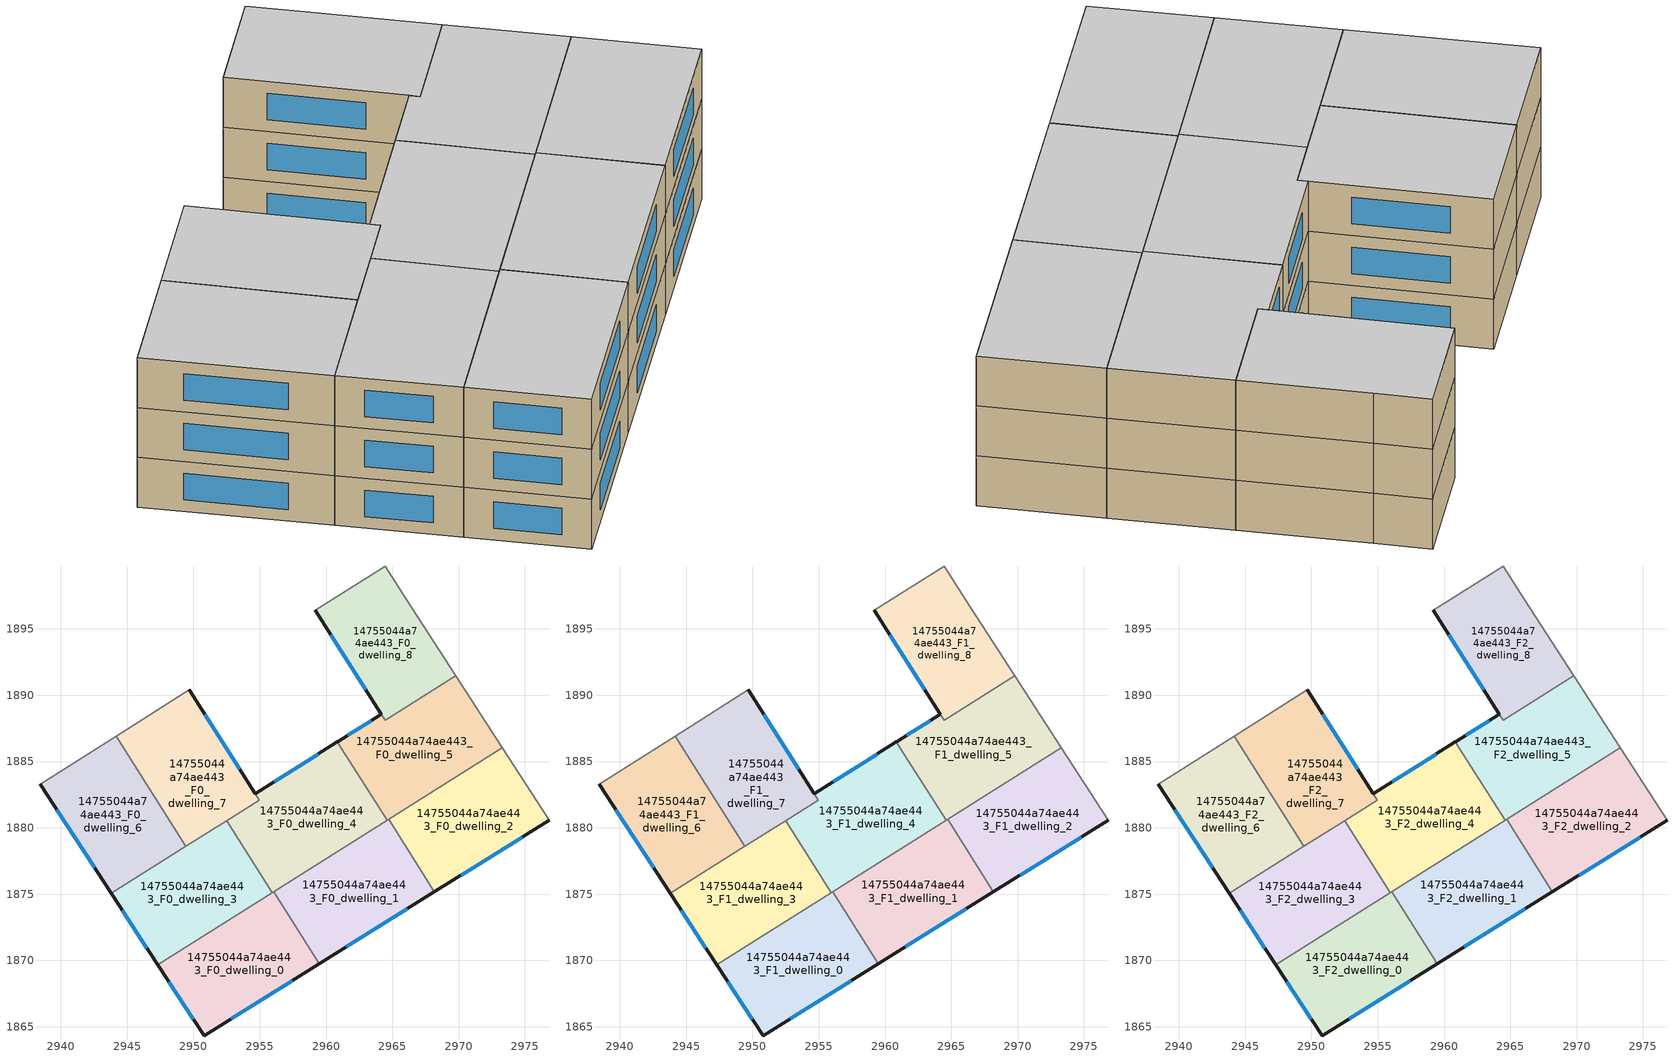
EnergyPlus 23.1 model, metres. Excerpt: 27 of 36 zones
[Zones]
14755044a74ae443_F0_dwelling_0
 floor ground (EU_floor_Construction): 2956.06,1875.18 2959.5,1869.74 2950.81,1864.31 2947.32,1869.66 z0
 wall outside (EU_wall_Construction): 2947.32,1869.66 2950.81,1864.31 2959.5,1869.74 z0:3
 wall to 14755044a74ae443_F0_dwelling_1 (EU_wall_Construction): 2959.5,1869.74 2956.06,1875.18 z0:3
 wall to 14755044a74ae443_F0_dwelling_3 (EU_wall_Construction): 2955.94,1875.1 2947.32,1869.66 z0:3
 wall to 14755044a74ae443_F0_dwelling_4 (EU_wall_Construction): 2956.06,1875.18 2955.94,1875.1 z0:3
 window (EU_Window_Construction): 2952.85,1865.58 2957.46,1868.47 / 2948.14,1868.4 2949.99,1865.56 z0.7:2.3
14755044a74ae443_F0_dwelling_1
 floor ground (EU_floor_Construction): 2964.72,1880.64 2968.17,1875.17 2959.5,1869.74 2956.06,1875.18 z0
 wall outside (EU_wall_Construction): 2959.5,1869.74 2968.17,1875.17 z0:3
 wall to 14755044a74ae443_F0_dwelling_2 (EU_wall_Construction): 2968.17,1875.17 2964.72,1880.64 z0:3
 wall to 14755044a74ae443_F0_dwelling_4 (EU_wall_Construction): 2964.6,1880.57 2956.06,1875.18 z0:3
 wall to 14755044a74ae443_F0_dwelling_5 (EU_wall_Construction): 2964.72,1880.64 2964.6,1880.57 z0:3
 window (EU_Window_Construction): 2961.53,1871.02 2966.13,1873.9 z0.7:2.3
14755044a74ae443_F0_dwelling_2
 floor ground (EU_floor_Construction): 2973.28,1886.05 2976.82,1880.58 2968.17,1875.17 2964.72,1880.64 z0
 wall outside (EU_wall_Construction): 2968.17,1875.17 2976.82,1880.58 z0:3
 wall adiabatic (EU_wall_Construction): 2976.82,1880.58 2973.28,1886.05 z0:3
 wall to 14755044a74ae443_F0_dwelling_5 (EU_wall_Construction): 2973.28,1886.05 2964.72,1880.64 z0:3
 window (EU_Window_Construction): 2970.2,1876.44 2974.78,1879.31 z0.7:2.3
14755044a74ae443_F0_dwelling_3
 floor ground (EU_floor_Construction): 2952.5,1880.55 2955.94,1875.1 2947.32,1869.66 2943.8,1875.06 z0
 wall outside (EU_wall_Construction): 2943.8,1875.06 2947.32,1869.66 z0:3
 wall to 14755044a74ae443_F0_dwelling_4 (EU_wall_Construction): 2955.94,1875.1 2952.5,1880.55 z0:3
 wall to 14755044a74ae443_F0_dwelling_6 (EU_wall_Construction): 2949.41,1878.6 2943.8,1875.06 z0:3
 wall to 14755044a74ae443_F0_dwelling_7 (EU_wall_Construction): 2952.5,1880.55 2949.41,1878.6 z0:3
 window (EU_Window_Construction): 2944.62,1873.79 2946.49,1870.93 z0.7:2.3
14755044a74ae443_F0_dwelling_4
 floor ground (EU_floor_Construction): 2961.16,1886.01 2964.6,1880.57 2955.94,1875.1 2952.5,1880.55 2954.94,1882.1 2954.65,1882.56 2960.86,1886.48 z0
 wall outside (EU_wall_Construction): 2960.86,1886.48 2954.65,1882.56 z0:3
 wall to 14755044a74ae443_F0_dwelling_7 (EU_wall_Construction): 2954.65,1882.56 2954.94,1882.1 2952.5,1880.55 z0:3
 wall to 14755044a74ae443_F0_dwelling_5 (EU_wall_Construction): 2964.6,1880.57 2961.16,1886.01 2960.86,1886.48 z0:3
 window (EU_Window_Construction): 2959.4,1885.56 2956.11,1883.48 z0.7:2.3
14755044a74ae443_F0_dwelling_5
 floor ground (EU_floor_Construction): 2969.79,1891.47 2973.28,1886.05 2964.6,1880.57 2960.86,1886.49 2964.17,1888.58 2964.47,1888.11 z0
 wall outside (EU_wall_Construction): 2964.17,1888.58 2960.86,1886.49 z0:3
 wall to 14755044a74ae443_F0_dwelling_8 (EU_wall_Construction): 2969.79,1891.47 2964.47,1888.11 2964.17,1888.58 z0:3
 wall adiabatic (EU_wall_Construction): 2973.28,1886.05 2969.79,1891.47 z0:3
 window (EU_Window_Construction): 2963.4,1888.08 2961.64,1886.98 z0.7:2.3
14755044a74ae443_F0_dwelling_6
 floor ground (EU_floor_Construction): 2944.16,1886.92 2949.41,1878.6 2943.8,1875.06 2938.42,1883.3 z0
 wall outside (EU_wall_Construction): 2938.42,1883.3 2943.8,1875.06 z0:3
 wall to 14755044a74ae443_F0_dwelling_7 (EU_wall_Construction): 2949.41,1878.6 2944.16,1886.92 z0:3
 wall adiabatic (EU_wall_Construction): 2944.16,1886.92 2938.42,1883.3 z0:3
 window (EU_Window_Construction): 2939.69,1881.37 2942.54,1877 z0.7:2.3
14755044a74ae443_F0_dwelling_7
 floor ground (EU_floor_Construction): 2949.67,1890.4 2954.94,1882.1 2949.41,1878.6 2944.16,1886.92 z0
 wall outside (EU_wall_Construction): 2954.65,1882.56 2949.67,1890.4 z0:3
 wall adiabatic (EU_wall_Construction): 2949.67,1890.4 2944.16,1886.92 z0:3
 window (EU_Window_Construction): 2953.48,1884.4 2950.84,1888.56 z0.7:2.3
14755044a74ae443_F0_dwelling_8
 floor ground (EU_floor_Construction): 2966.07,1897.25 2969.79,1891.47 2964.47,1888.11 2959.2,1896.42 2964.46,1899.74 z0
 wall outside (EU_wall_Construction): 2959.2,1896.42 2964.17,1888.57 z0:3
 wall adiabatic (EU_wall_Construction): 2969.79,1891.47 2966.07,1897.25 2964.46,1899.74 2959.2,1896.42 z0:3
 window (EU_Window_Construction): 2960.36,1894.57 2963,1890.42 z0.7:2.3
14755044a74ae443_F1_dwelling_0
 floor to 14755044a74ae443_F0_dwelling_0 (EU_floor_Construction): 2956.06,1875.18 2959.5,1869.74 2950.81,1864.31 2947.32,1869.66 z3
 wall outside (EU_wall_Construction): 2947.32,1869.66 2950.81,1864.31 2959.5,1869.74 z3:6
 wall to 14755044a74ae443_F1_dwelling_1 (EU_wall_Construction): 2959.5,1869.74 2956.06,1875.18 z3:6
 wall to 14755044a74ae443_F1_dwelling_3 (EU_wall_Construction): 2955.94,1875.1 2947.32,1869.66 z3:6
 wall to 14755044a74ae443_F1_dwelling_4 (EU_wall_Construction): 2956.06,1875.18 2955.94,1875.1 z3:6
 window (EU_Window_Construction): 2952.85,1865.58 2957.46,1868.47 / 2948.14,1868.4 2949.99,1865.56 z3.7:5.3
14755044a74ae443_F1_dwelling_1
 floor to 14755044a74ae443_F0_dwelling_1 (EU_floor_Construction): 2964.72,1880.64 2968.17,1875.17 2959.5,1869.74 2956.06,1875.18 z3
 wall outside (EU_wall_Construction): 2959.5,1869.74 2968.17,1875.17 z3:6
 wall to 14755044a74ae443_F1_dwelling_2 (EU_wall_Construction): 2968.17,1875.17 2964.72,1880.64 z3:6
 wall to 14755044a74ae443_F1_dwelling_4 (EU_wall_Construction): 2964.6,1880.57 2956.06,1875.18 z3:6
 wall to 14755044a74ae443_F1_dwelling_5 (EU_wall_Construction): 2964.72,1880.64 2964.6,1880.57 z3:6
 window (EU_Window_Construction): 2961.53,1871.02 2966.13,1873.9 z3.7:5.3
14755044a74ae443_F1_dwelling_2
 floor to 14755044a74ae443_F0_dwelling_2 (EU_floor_Construction): 2973.28,1886.05 2976.82,1880.58 2968.17,1875.17 2964.72,1880.64 z3
 wall outside (EU_wall_Construction): 2968.17,1875.17 2976.82,1880.58 z3:6
 wall adiabatic (EU_wall_Construction): 2976.82,1880.58 2973.28,1886.05 z3:6
 wall to 14755044a74ae443_F1_dwelling_5 (EU_wall_Construction): 2973.28,1886.05 2964.72,1880.64 z3:6
 window (EU_Window_Construction): 2970.2,1876.44 2974.78,1879.31 z3.7:5.3
14755044a74ae443_F1_dwelling_3
 floor to 14755044a74ae443_F0_dwelling_3 (EU_floor_Construction): 2952.5,1880.55 2955.94,1875.1 2947.32,1869.66 2943.8,1875.06 z3
 wall outside (EU_wall_Construction): 2943.8,1875.06 2947.32,1869.66 z3:6
 wall to 14755044a74ae443_F1_dwelling_4 (EU_wall_Construction): 2955.94,1875.1 2952.5,1880.55 z3:6
 wall to 14755044a74ae443_F1_dwelling_6 (EU_wall_Construction): 2949.41,1878.6 2943.8,1875.06 z3:6
 wall to 14755044a74ae443_F1_dwelling_7 (EU_wall_Construction): 2952.5,1880.55 2949.41,1878.6 z3:6
 window (EU_Window_Construction): 2944.62,1873.79 2946.49,1870.93 z3.7:5.3
14755044a74ae443_F1_dwelling_4
 floor to 14755044a74ae443_F0_dwelling_4 (EU_floor_Construction): 2961.16,1886.01 2964.6,1880.57 2955.94,1875.1 2952.5,1880.55 2954.94,1882.1 2954.65,1882.56 2960.86,1886.48 z3
 wall outside (EU_wall_Construction): 2960.86,1886.48 2954.65,1882.56 z3:6
 wall to 14755044a74ae443_F1_dwelling_7 (EU_wall_Construction): 2954.65,1882.56 2954.94,1882.1 2952.5,1880.55 z3:6
 wall to 14755044a74ae443_F1_dwelling_5 (EU_wall_Construction): 2964.6,1880.57 2961.16,1886.01 2960.86,1886.48 z3:6
 window (EU_Window_Construction): 2959.4,1885.56 2956.11,1883.48 z3.7:5.3
14755044a74ae443_F1_dwelling_5
 floor to 14755044a74ae443_F0_dwelling_5 (EU_floor_Construction): 2969.79,1891.47 2973.28,1886.05 2964.6,1880.57 2960.86,1886.49 2964.17,1888.58 2964.47,1888.11 z3
 wall outside (EU_wall_Construction): 2964.17,1888.58 2960.86,1886.49 z3:6
 wall to 14755044a74ae443_F1_dwelling_8 (EU_wall_Construction): 2969.79,1891.47 2964.47,1888.11 2964.17,1888.58 z3:6
 wall adiabatic (EU_wall_Construction): 2973.28,1886.05 2969.79,1891.47 z3:6
 window (EU_Window_Construction): 2963.4,1888.08 2961.64,1886.98 z3.7:5.3
14755044a74ae443_F1_dwelling_6
 floor to 14755044a74ae443_F0_dwelling_6 (EU_floor_Construction): 2944.16,1886.92 2949.41,1878.6 2943.8,1875.06 2938.42,1883.3 z3
 wall outside (EU_wall_Construction): 2938.42,1883.3 2943.8,1875.06 z3:6
 wall to 14755044a74ae443_F1_dwelling_7 (EU_wall_Construction): 2949.41,1878.6 2944.16,1886.92 z3:6
 wall adiabatic (EU_wall_Construction): 2944.16,1886.92 2938.42,1883.3 z3:6
 window (EU_Window_Construction): 2939.69,1881.37 2942.54,1877 z3.7:5.3
14755044a74ae443_F1_dwelling_7
 floor to 14755044a74ae443_F0_dwelling_7 (EU_floor_Construction): 2949.67,1890.4 2954.94,1882.1 2949.41,1878.6 2944.16,1886.92 z3
 wall outside (EU_wall_Construction): 2954.65,1882.56 2949.67,1890.4 z3:6
 wall adiabatic (EU_wall_Construction): 2949.67,1890.4 2944.16,1886.92 z3:6
 window (EU_Window_Construction): 2953.48,1884.4 2950.84,1888.56 z3.7:5.3
14755044a74ae443_F1_dwelling_8
 floor to 14755044a74ae443_F0_dwelling_8 (EU_floor_Construction): 2966.07,1897.25 2969.79,1891.47 2964.47,1888.11 2959.2,1896.42 2964.46,1899.74 z3
 wall outside (EU_wall_Construction): 2959.2,1896.42 2964.17,1888.57 z3:6
 wall adiabatic (EU_wall_Construction): 2969.79,1891.47 2966.07,1897.25 2964.46,1899.74 2959.2,1896.42 z3:6
 window (EU_Window_Construction): 2960.36,1894.57 2963,1890.42 z3.7:5.3
14755044a74ae443_F2_dwelling_0
 floor to 14755044a74ae443_F1_dwelling_0 (EU_floor_Construction): 2956.06,1875.18 2959.5,1869.74 2950.81,1864.31 2947.32,1869.66 z6
 wall outside (EU_wall_Construction): 2947.32,1869.66 2950.81,1864.31 2959.5,1869.74 z6:9
 wall to 14755044a74ae443_F2_dwelling_1 (EU_wall_Construction): 2959.5,1869.74 2956.06,1875.18 z6:9
 wall to 14755044a74ae443_F2_dwelling_3 (EU_wall_Construction): 2955.94,1875.1 2947.32,1869.66 z6:9
 wall to 14755044a74ae443_F2_dwelling_4 (EU_wall_Construction): 2956.06,1875.18 2955.94,1875.1 z6:9
 window (EU_Window_Construction): 2952.85,1865.58 2957.46,1868.47 / 2948.14,1868.4 2949.99,1865.56 z6.7:8.3
 ceiling to 14755044a74ae443_F3_dwelling_0 (EU_floor_Construction): 2959.5,1869.74 2956.06,1875.18 2947.32,1869.66 2950.81,1864.31 z9
14755044a74ae443_F2_dwelling_1
 floor to 14755044a74ae443_F1_dwelling_1 (EU_floor_Construction): 2964.72,1880.64 2968.17,1875.17 2959.5,1869.74 2956.06,1875.18 z6
 wall outside (EU_wall_Construction): 2959.5,1869.74 2968.17,1875.17 z6:9
 wall to 14755044a74ae443_F2_dwelling_2 (EU_wall_Construction): 2968.17,1875.17 2964.72,1880.64 z6:9
 wall to 14755044a74ae443_F2_dwelling_4 (EU_wall_Construction): 2964.6,1880.57 2956.06,1875.18 z6:9
 wall to 14755044a74ae443_F2_dwelling_5 (EU_wall_Construction): 2964.72,1880.64 2964.6,1880.57 z6:9
 window (EU_Window_Construction): 2961.53,1871.02 2966.13,1873.9 z6.7:8.3
 ceiling to 14755044a74ae443_F3_dwelling_1 (EU_floor_Construction): 2968.17,1875.17 2964.72,1880.64 2956.06,1875.18 2959.5,1869.74 z9
14755044a74ae443_F2_dwelling_2
 floor to 14755044a74ae443_F1_dwelling_2 (EU_floor_Construction): 2973.28,1886.05 2976.82,1880.58 2968.17,1875.17 2964.72,1880.64 z6
 wall outside (EU_wall_Construction): 2968.17,1875.17 2976.82,1880.58 z6:9
 wall adiabatic (EU_wall_Construction): 2976.82,1880.58 2973.28,1886.05 z6:9
 wall to 14755044a74ae443_F2_dwelling_5 (EU_wall_Construction): 2973.28,1886.05 2964.72,1880.64 z6:9
 window (EU_Window_Construction): 2970.2,1876.44 2974.78,1879.31 z6.7:8.3
 ceiling to 14755044a74ae443_F3_dwelling_2 (EU_floor_Construction): 2976.82,1880.58 2973.28,1886.05 2964.72,1880.64 2968.17,1875.17 z9
14755044a74ae443_F2_dwelling_3
 floor to 14755044a74ae443_F1_dwelling_3 (EU_floor_Construction): 2952.5,1880.55 2955.94,1875.1 2947.32,1869.66 2943.8,1875.06 z6
 wall outside (EU_wall_Construction): 2943.8,1875.06 2947.32,1869.66 z6:9
 wall to 14755044a74ae443_F2_dwelling_4 (EU_wall_Construction): 2955.94,1875.1 2952.5,1880.55 z6:9
 wall to 14755044a74ae443_F2_dwelling_6 (EU_wall_Construction): 2949.41,1878.6 2943.8,1875.06 z6:9
 wall to 14755044a74ae443_F2_dwelling_7 (EU_wall_Construction): 2952.5,1880.55 2949.41,1878.6 z6:9
 window (EU_Window_Construction): 2944.62,1873.79 2946.49,1870.93 z6.7:8.3
 ceiling to 14755044a74ae443_F3_dwelling_3 (EU_floor_Construction): 2955.94,1875.1 2952.5,1880.55 2943.8,1875.06 2947.32,1869.66 z9
14755044a74ae443_F2_dwelling_4
 floor to 14755044a74ae443_F1_dwelling_4 (EU_floor_Construction): 2961.16,1886.01 2964.6,1880.57 2955.94,1875.1 2952.5,1880.55 2954.94,1882.1 2954.65,1882.56 2960.86,1886.48 z6
 wall outside (EU_wall_Construction): 2960.86,1886.48 2954.65,1882.56 z6:9
 wall to 14755044a74ae443_F2_dwelling_7 (EU_wall_Construction): 2954.65,1882.56 2954.94,1882.1 2952.5,1880.55 z6:9
 wall to 14755044a74ae443_F2_dwelling_5 (EU_wall_Construction): 2964.6,1880.57 2961.16,1886.01 2960.86,1886.48 z6:9
 window (EU_Window_Construction): 2959.4,1885.56 2956.11,1883.48 z6.7:8.3
 ceiling to 14755044a74ae443_F3_dwelling_4 (EU_floor_Construction): 2964.6,1880.57 2961.16,1886.01 2960.86,1886.48 2954.65,1882.56 2954.94,1882.1 2952.5,1880.55 2955.94,1875.1 z9
14755044a74ae443_F2_dwelling_5
 floor to 14755044a74ae443_F1_dwelling_5 (EU_floor_Construction): 2969.79,1891.47 2973.28,1886.05 2964.6,1880.57 2960.86,1886.49 2964.17,1888.58 2964.47,1888.11 z6
 wall outside (EU_wall_Construction): 2964.17,1888.58 2960.86,1886.49 z6:9
 wall to 14755044a74ae443_F2_dwelling_8 (EU_wall_Construction): 2969.79,1891.47 2964.47,1888.11 2964.17,1888.58 z6:9
 wall adiabatic (EU_wall_Construction): 2973.28,1886.05 2969.79,1891.47 z6:9
 window (EU_Window_Construction): 2963.4,1888.08 2961.64,1886.98 z6.7:8.3
 ceiling to 14755044a74ae443_F3_dwelling_5 (EU_floor_Construction): 2973.28,1886.05 2969.79,1891.47 2964.47,1888.11 2964.17,1888.58 2960.86,1886.49 2964.6,1880.57 z9
14755044a74ae443_F2_dwelling_6
 floor to 14755044a74ae443_F1_dwelling_6 (EU_floor_Construction): 2944.16,1886.92 2949.41,1878.6 2943.8,1875.06 2938.42,1883.3 z6
 wall outside (EU_wall_Construction): 2938.42,1883.3 2943.8,1875.06 z6:9
 wall to 14755044a74ae443_F2_dwelling_7 (EU_wall_Construction): 2949.41,1878.6 2944.16,1886.92 z6:9
 wall adiabatic (EU_wall_Construction): 2944.16,1886.92 2938.42,1883.3 z6:9
 window (EU_Window_Construction): 2939.69,1881.37 2942.54,1877 z6.7:8.3
 ceiling to 14755044a74ae443_F3_dwelling_6 (EU_floor_Construction): 2949.41,1878.6 2944.16,1886.92 2938.42,1883.3 2943.8,1875.06 z9
14755044a74ae443_F2_dwelling_7
 floor to 14755044a74ae443_F1_dwelling_7 (EU_floor_Construction): 2949.67,1890.4 2954.94,1882.1 2949.41,1878.6 2944.16,1886.92 z6
 wall outside (EU_wall_Construction): 2954.65,1882.56 2949.67,1890.4 z6:9
 wall adiabatic (EU_wall_Construction): 2949.67,1890.4 2944.16,1886.92 z6:9
 window (EU_Window_Construction): 2953.48,1884.4 2950.84,1888.56 z6.7:8.3
 ceiling to 14755044a74ae443_F3_dwelling_7 (EU_floor_Construction): 2954.94,1882.1 2949.67,1890.4 2944.16,1886.92 2949.41,1878.6 z9
14755044a74ae443_F2_dwelling_8
 floor to 14755044a74ae443_F1_dwelling_8 (EU_floor_Construction): 2966.07,1897.25 2969.79,1891.47 2964.47,1888.11 2959.2,1896.42 2964.46,1899.74 z6
 wall outside (EU_wall_Construction): 2959.2,1896.42 2964.17,1888.57 z6:9
 wall adiabatic (EU_wall_Construction): 2969.79,1891.47 2966.07,1897.25 2964.46,1899.74 2959.2,1896.42 z6:9
 window (EU_Window_Construction): 2960.36,1894.57 2963,1890.42 z6.7:8.3
 ceiling to 14755044a74ae443_F3_dwelling_8 (EU_floor_Construction): 2969.79,1891.47 2966.07,1897.25 2964.46,1899.74 2959.2,1896.42 2964.47,1888.11 z9
[Building]
EU S2 Campaign: North Axis=0; Terrain=City; Solar Distribution=FullExterior
[Site:Location]
Budapest.Ferenc.Liszt.Intl.AP: Latitude=47.437; Longitude=19.256; Time Zone=1; Elevation=185
[SizingPeriod:WeatherFileDays]
AnnualSizingPeriod: Begin Month=1; Begin Day of Month=1; End Month=12; End Day of Month=31; Day of Week for Start Day=Monday; Use Weather File Daylight Saving Period=No; Use Weather File Rain and Snow Indicators=No
[MATERIAL]
EU_InternalMass_Material: Roughness=MediumRough; Thickness=0.1; Conductivity=1; Density=1800; Specific Heat=900; Thermal Absorptance=0.9; Solar Absorptance=0.7; Visible Absorptance=0.7
[MATERIAL:NOMASS] Roughness=MediumRough; Thermal Absorptance=0.9; Solar Absorptance=0.7; Visible Absorptance=0.7
Name | Thermal Resistance
EU_wall_NoMass | 0.832559
EU_floor_NoMass | 0.872794
[WINDOWMATERIAL:SIMPLEGLAZINGSYSTEM]
EU_Window_SimpleGlazing: UFactor=2.79869; Solar Heat Gain Coefficient=0.75; Visible Transmittance=0.75
[CONSTRUCTION]
EU_wall_Construction: EU_wall_NoMass
EU_floor_Construction: EU_floor_NoMass
EU_Window_Construction: EU_Window_SimpleGlazing
EU_InternalMass_Construction: EU_InternalMass_Material
[ZONE] Type=1; Multiplier=1; Ceiling Height=autocalculate; Floor Area=autocalculate; Part of Total Floor Area=Yes
Name | Volume
14755044a74ae443_F0_dwelling_0; 14755044a74ae443_F1_dwelling_0; 14755044a74ae443_F2_dwelling_0 | 198.024
14755044a74ae443_F0_dwelling_1; 14755044a74ae443_F1_dwelling_1; 14755044a74ae443_F2_dwelling_1 | 198.027
14755044a74ae443_F0_dwelling_2; 14755044a74ae443_F1_dwelling_2; 14755044a74ae443_F2_dwelling_2 | 198.01
14755044a74ae443_F0_dwelling_3; 14755044a74ae443_F1_dwelling_3; 14755044a74ae443_F2_dwelling_3 | 198.059
14755044a74ae443_F0_dwelling_4; 14755044a74ae443_F1_dwelling_4; 14755044a74ae443_F2_dwelling_4 | 210.12
14755044a74ae443_F0_dwelling_5; 14755044a74ae443_F1_dwelling_5; 14755044a74ae443_F2_dwelling_5 | 204.514
14755044a74ae443_F0_dwelling_6; 14755044a74ae443_F1_dwelling_6; 14755044a74ae443_F2_dwelling_6 | 198.005
14755044a74ae443_F0_dwelling_7; 14755044a74ae443_F1_dwelling_7; 14755044a74ae443_F2_dwelling_7 | 192.725
14755044a74ae443_F0_dwelling_8; 14755044a74ae443_F1_dwelling_8; 14755044a74ae443_F2_dwelling_8 | 184.759
[INTERNALMASS] Construction=EU_InternalMass_Construction
Name | Zone or ZoneList | Surface Area
14755044a74ae443_F0_dwelling_0_EU_InternalMass | 14755044a74ae443_F0_dwelling_0 | 66.0079
14755044a74ae443_F0_dwelling_1_EU_InternalMass | 14755044a74ae443_F0_dwelling_1 | 66.009
14755044a74ae443_F0_dwelling_2_EU_InternalMass | 14755044a74ae443_F0_dwelling_2 | 66.0033
14755044a74ae443_F0_dwelling_3_EU_InternalMass | 14755044a74ae443_F0_dwelling_3 | 66.0198
14755044a74ae443_F0_dwelling_4_EU_InternalMass | 14755044a74ae443_F0_dwelling_4 | 70.039
14755044a74ae443_F0_dwelling_5_EU_InternalMass | 14755044a74ae443_F0_dwelling_5 | 68.1773
14755044a74ae443_F0_dwelling_6_EU_InternalMass | 14755044a74ae443_F0_dwelling_6 | 66.0018
14755044a74ae443_F0_dwelling_7_EU_InternalMass | 14755044a74ae443_F0_dwelling_7 | 64.2374
14755044a74ae443_F0_dwelling_8_EU_InternalMass | 14755044a74ae443_F0_dwelling_8 | 61.5865
14755044a74ae443_F1_dwelling_0_EU_InternalMass | 14755044a74ae443_F1_dwelling_0 | 66.0079
14755044a74ae443_F1_dwelling_1_EU_InternalMass | 14755044a74ae443_F1_dwelling_1 | 66.009
14755044a74ae443_F1_dwelling_2_EU_InternalMass | 14755044a74ae443_F1_dwelling_2 | 66.0033
14755044a74ae443_F1_dwelling_3_EU_InternalMass | 14755044a74ae443_F1_dwelling_3 | 66.0198
14755044a74ae443_F1_dwelling_4_EU_InternalMass | 14755044a74ae443_F1_dwelling_4 | 70.039
14755044a74ae443_F1_dwelling_5_EU_InternalMass | 14755044a74ae443_F1_dwelling_5 | 68.1773
14755044a74ae443_F1_dwelling_6_EU_InternalMass | 14755044a74ae443_F1_dwelling_6 | 66.0018
14755044a74ae443_F1_dwelling_7_EU_InternalMass | 14755044a74ae443_F1_dwelling_7 | 64.2374
14755044a74ae443_F1_dwelling_8_EU_InternalMass | 14755044a74ae443_F1_dwelling_8 | 61.5865
14755044a74ae443_F2_dwelling_0_EU_InternalMass | 14755044a74ae443_F2_dwelling_0 | 66.0079
14755044a74ae443_F2_dwelling_1_EU_InternalMass | 14755044a74ae443_F2_dwelling_1 | 66.009
14755044a74ae443_F2_dwelling_2_EU_InternalMass | 14755044a74ae443_F2_dwelling_2 | 66.0033
14755044a74ae443_F2_dwelling_3_EU_InternalMass | 14755044a74ae443_F2_dwelling_3 | 66.0198
14755044a74ae443_F2_dwelling_4_EU_InternalMass | 14755044a74ae443_F2_dwelling_4 | 70.039
14755044a74ae443_F2_dwelling_5_EU_InternalMass | 14755044a74ae443_F2_dwelling_5 | 68.1773
14755044a74ae443_F2_dwelling_6_EU_InternalMass | 14755044a74ae443_F2_dwelling_6 | 66.0018
14755044a74ae443_F2_dwelling_7_EU_InternalMass | 14755044a74ae443_F2_dwelling_7 | 64.2374
14755044a74ae443_F2_dwelling_8_EU_InternalMass | 14755044a74ae443_F2_dwelling_8 | 61.5865
[OTHEREQUIPMENT] Fuel Type=Electricity; Design Level Calculation Method=Watts/Area; Power per Zone Floor Area=1; Fraction Latent=0; Fraction Radiant=0; Fraction Lost=0; Carbon Dioxide Generation Rate=0; EndUse Subcategory=EU_Step8_InternalGains
Name | Zone or ZoneList or Space or SpaceList | Schedule
EU_Step8_InternalGain_14755044a74ae443_F0_dwelling_0_f000 | 14755044a74ae443_F0_dwelling_0 | EU_Step8_GainSchedule_14755044a74ae443_F0_dwelling_0_f000
EU_Step8_InternalGain_14755044a74ae443_F0_dwelling_1_f000 | 14755044a74ae443_F0_dwelling_1 | EU_Step8_GainSchedule_14755044a74ae443_F0_dwelling_1_f000
EU_Step8_InternalGain_14755044a74ae443_F0_dwelling_2_f000 | 14755044a74ae443_F0_dwelling_2 | EU_Step8_GainSchedule_14755044a74ae443_F0_dwelling_2_f000
EU_Step8_InternalGain_14755044a74ae443_F0_dwelling_3_f000 | 14755044a74ae443_F0_dwelling_3 | EU_Step8_GainSchedule_14755044a74ae443_F0_dwelling_3_f000
EU_Step8_InternalGain_14755044a74ae443_F0_dwelling_4_f000 | 14755044a74ae443_F0_dwelling_4 | EU_Step8_GainSchedule_14755044a74ae443_F0_dwelling_4_f000
EU_Step8_InternalGain_14755044a74ae443_F0_dwelling_5_f000 | 14755044a74ae443_F0_dwelling_5 | EU_Step8_GainSchedule_14755044a74ae443_F0_dwelling_5_f000
EU_Step8_InternalGain_14755044a74ae443_F0_dwelling_6_f000 | 14755044a74ae443_F0_dwelling_6 | EU_Step8_GainSchedule_14755044a74ae443_F0_dwelling_6_f000
EU_Step8_InternalGain_14755044a74ae443_F0_dwelling_7_f000 | 14755044a74ae443_F0_dwelling_7 | EU_Step8_GainSchedule_14755044a74ae443_F0_dwelling_7_f000
EU_Step8_InternalGain_14755044a74ae443_F0_dwelling_8_f000 | 14755044a74ae443_F0_dwelling_8 | EU_Step8_GainSchedule_14755044a74ae443_F0_dwelling_8_f000
EU_Step8_InternalGain_14755044a74ae443_F1_dwelling_0_f000 | 14755044a74ae443_F1_dwelling_0 | EU_Step8_GainSchedule_14755044a74ae443_F1_dwelling_0_f000
EU_Step8_InternalGain_14755044a74ae443_F1_dwelling_1_f000 | 14755044a74ae443_F1_dwelling_1 | EU_Step8_GainSchedule_14755044a74ae443_F1_dwelling_1_f000
EU_Step8_InternalGain_14755044a74ae443_F1_dwelling_2_f000 | 14755044a74ae443_F1_dwelling_2 | EU_Step8_GainSchedule_14755044a74ae443_F1_dwelling_2_f000
EU_Step8_InternalGain_14755044a74ae443_F1_dwelling_3_f000 | 14755044a74ae443_F1_dwelling_3 | EU_Step8_GainSchedule_14755044a74ae443_F1_dwelling_3_f000
EU_Step8_InternalGain_14755044a74ae443_F1_dwelling_4_f000 | 14755044a74ae443_F1_dwelling_4 | EU_Step8_GainSchedule_14755044a74ae443_F1_dwelling_4_f000
EU_Step8_InternalGain_14755044a74ae443_F1_dwelling_5_f000 | 14755044a74ae443_F1_dwelling_5 | EU_Step8_GainSchedule_14755044a74ae443_F1_dwelling_5_f000
EU_Step8_InternalGain_14755044a74ae443_F1_dwelling_6_f000 | 14755044a74ae443_F1_dwelling_6 | EU_Step8_GainSchedule_14755044a74ae443_F1_dwelling_6_f000
EU_Step8_InternalGain_14755044a74ae443_F1_dwelling_7_f000 | 14755044a74ae443_F1_dwelling_7 | EU_Step8_GainSchedule_14755044a74ae443_F1_dwelling_7_f000
EU_Step8_InternalGain_14755044a74ae443_F1_dwelling_8_f000 | 14755044a74ae443_F1_dwelling_8 | EU_Step8_GainSchedule_14755044a74ae443_F1_dwelling_8_f000
EU_Step8_InternalGain_14755044a74ae443_F2_dwelling_0_f000 | 14755044a74ae443_F2_dwelling_0 | EU_Step8_GainSchedule_14755044a74ae443_F2_dwelling_0_f000
EU_Step8_InternalGain_14755044a74ae443_F2_dwelling_1_f000 | 14755044a74ae443_F2_dwelling_1 | EU_Step8_GainSchedule_14755044a74ae443_F2_dwelling_1_f000
EU_Step8_InternalGain_14755044a74ae443_F2_dwelling_2_f000 | 14755044a74ae443_F2_dwelling_2 | EU_Step8_GainSchedule_14755044a74ae443_F2_dwelling_2_f000
EU_Step8_InternalGain_14755044a74ae443_F2_dwelling_3_f000 | 14755044a74ae443_F2_dwelling_3 | EU_Step8_GainSchedule_14755044a74ae443_F2_dwelling_3_f000
EU_Step8_InternalGain_14755044a74ae443_F2_dwelling_4_f000 | 14755044a74ae443_F2_dwelling_4 | EU_Step8_GainSchedule_14755044a74ae443_F2_dwelling_4_f000
EU_Step8_InternalGain_14755044a74ae443_F2_dwelling_5_f000 | 14755044a74ae443_F2_dwelling_5 | EU_Step8_GainSchedule_14755044a74ae443_F2_dwelling_5_f000
EU_Step8_InternalGain_14755044a74ae443_F2_dwelling_6_f000 | 14755044a74ae443_F2_dwelling_6 | EU_Step8_GainSchedule_14755044a74ae443_F2_dwelling_6_f000
EU_Step8_InternalGain_14755044a74ae443_F2_dwelling_7_f000 | 14755044a74ae443_F2_dwelling_7 | EU_Step8_GainSchedule_14755044a74ae443_F2_dwelling_7_f000
EU_Step8_InternalGain_14755044a74ae443_F2_dwelling_8_f000 | 14755044a74ae443_F2_dwelling_8 | EU_Step8_GainSchedule_14755044a74ae443_F2_dwelling_8_f000
[ZONEVENTILATION:DESIGNFLOWRATE] Schedule=EU_AlwaysOn; Design Flow Rate Calculation Method=AirChanges/Hour; Air Changes per Hour=0.475469; Ventilation Type=Natural; Fan Pressure Rise=0; Fan Total Efficiency=1; Constant Term Coefficient=1; Temperature Term Coefficient=0; Velocity Term Coefficient=0; Velocity Squared Term Coefficient=0; Minimum Indoor Temperature=-100; Maximum Indoor Temperature=100; Delta Temperature=-100; Minimum Outdoor Temperature=-100; Maximum Outdoor Temperature=100; Maximum Wind Speed=40
Name | Zone or ZoneList or Space or SpaceList
EU_ConstantAir_14755044a74ae443_F0_dwelling_0 | 14755044a74ae443_F0_dwelling_0
EU_ConstantAir_14755044a74ae443_F0_dwelling_1 | 14755044a74ae443_F0_dwelling_1
EU_ConstantAir_14755044a74ae443_F0_dwelling_2 | 14755044a74ae443_F0_dwelling_2
EU_ConstantAir_14755044a74ae443_F0_dwelling_3 | 14755044a74ae443_F0_dwelling_3
EU_ConstantAir_14755044a74ae443_F0_dwelling_4 | 14755044a74ae443_F0_dwelling_4
EU_ConstantAir_14755044a74ae443_F0_dwelling_5 | 14755044a74ae443_F0_dwelling_5
EU_ConstantAir_14755044a74ae443_F0_dwelling_6 | 14755044a74ae443_F0_dwelling_6
EU_ConstantAir_14755044a74ae443_F0_dwelling_7 | 14755044a74ae443_F0_dwelling_7
EU_ConstantAir_14755044a74ae443_F0_dwelling_8 | 14755044a74ae443_F0_dwelling_8
EU_ConstantAir_14755044a74ae443_F1_dwelling_0 | 14755044a74ae443_F1_dwelling_0
EU_ConstantAir_14755044a74ae443_F1_dwelling_1 | 14755044a74ae443_F1_dwelling_1
EU_ConstantAir_14755044a74ae443_F1_dwelling_2 | 14755044a74ae443_F1_dwelling_2
EU_ConstantAir_14755044a74ae443_F1_dwelling_3 | 14755044a74ae443_F1_dwelling_3
EU_ConstantAir_14755044a74ae443_F1_dwelling_4 | 14755044a74ae443_F1_dwelling_4
EU_ConstantAir_14755044a74ae443_F1_dwelling_5 | 14755044a74ae443_F1_dwelling_5
EU_ConstantAir_14755044a74ae443_F1_dwelling_6 | 14755044a74ae443_F1_dwelling_6
EU_ConstantAir_14755044a74ae443_F1_dwelling_7 | 14755044a74ae443_F1_dwelling_7
EU_ConstantAir_14755044a74ae443_F1_dwelling_8 | 14755044a74ae443_F1_dwelling_8
EU_ConstantAir_14755044a74ae443_F2_dwelling_0 | 14755044a74ae443_F2_dwelling_0
EU_ConstantAir_14755044a74ae443_F2_dwelling_1 | 14755044a74ae443_F2_dwelling_1
EU_ConstantAir_14755044a74ae443_F2_dwelling_2 | 14755044a74ae443_F2_dwelling_2
EU_ConstantAir_14755044a74ae443_F2_dwelling_3 | 14755044a74ae443_F2_dwelling_3
EU_ConstantAir_14755044a74ae443_F2_dwelling_4 | 14755044a74ae443_F2_dwelling_4
EU_ConstantAir_14755044a74ae443_F2_dwelling_5 | 14755044a74ae443_F2_dwelling_5
EU_ConstantAir_14755044a74ae443_F2_dwelling_6 | 14755044a74ae443_F2_dwelling_6
EU_ConstantAir_14755044a74ae443_F2_dwelling_7 | 14755044a74ae443_F2_dwelling_7
EU_ConstantAir_14755044a74ae443_F2_dwelling_8 | 14755044a74ae443_F2_dwelling_8
[HVACTEMPLATE:THERMOSTAT] Constant Heating Setpoint=20; Constant Cooling Setpoint=50
EU_HeatOnly_14755044a74ae443_F0_dwelling_0; EU_HeatOnly_14755044a74ae443_F0_dwelling_1; EU_HeatOnly_14755044a74ae443_F0_dwelling_2; EU_HeatOnly_14755044a74ae443_F0_dwelling_3; EU_HeatOnly_14755044a74ae443_F0_dwelling_4; EU_HeatOnly_14755044a74ae443_F0_dwelling_5; EU_HeatOnly_14755044a74ae443_F0_dwelling_6; EU_HeatOnly_14755044a74ae443_F0_dwelling_7; EU_HeatOnly_14755044a74ae443_F0_dwelling_8; EU_HeatOnly_14755044a74ae443_F1_dwelling_0; EU_HeatOnly_14755044a74ae443_F1_dwelling_1; EU_HeatOnly_14755044a74ae443_F1_dwelling_2; EU_HeatOnly_14755044a74ae443_F1_dwelling_3; EU_HeatOnly_14755044a74ae443_F1_dwelling_4; EU_HeatOnly_14755044a74ae443_F1_dwelling_5; EU_HeatOnly_14755044a74ae443_F1_dwelling_6; EU_HeatOnly_14755044a74ae443_F1_dwelling_7; EU_HeatOnly_14755044a74ae443_F1_dwelling_8; EU_HeatOnly_14755044a74ae443_F2_dwelling_0; EU_HeatOnly_14755044a74ae443_F2_dwelling_1; EU_HeatOnly_14755044a74ae443_F2_dwelling_2; EU_HeatOnly_14755044a74ae443_F2_dwelling_3; EU_HeatOnly_14755044a74ae443_F2_dwelling_4; EU_HeatOnly_14755044a74ae443_F2_dwelling_5; EU_HeatOnly_14755044a74ae443_F2_dwelling_6; EU_HeatOnly_14755044a74ae443_F2_dwelling_7; EU_HeatOnly_14755044a74ae443_F2_dwelling_8; EU_HeatOnly_14755044a74ae443_F3_dwelling_0; EU_HeatOnly_14755044a74ae443_F3_dwelling_1; EU_HeatOnly_14755044a74ae443_F3_dwelling_2; EU_HeatOnly_14755044a74ae443_F3_dwelling_3; EU_HeatOnly_14755044a74ae443_F3_dwelling_4; EU_HeatOnly_14755044a74ae443_F3_dwelling_5; EU_HeatOnly_14755044a74ae443_F3_dwelling_6; EU_HeatOnly_14755044a74ae443_F3_dwelling_7; EU_HeatOnly_14755044a74ae443_F3_dwelling_8
[HVACTEMPLATE:ZONE:IDEALLOADSAIRSYSTEM] System Availability Schedule=EU_AlwaysOn; Maximum Heating Supply Air Temperature=50; Minimum Cooling Supply Air Temperature=13; Maximum Heating Supply Air Humidity Ratio=0.0156; Minimum Cooling Supply Air Humidity Ratio=0.0077; Heating Limit=NoLimit; Cooling Limit=NoLimit; Heating Availability Schedule=EU_AlwaysOn; Cooling Availability Schedule=EU_CoolingOff; Dehumidification Control Type=ConstantSensibleHeatRatio; Cooling Sensible Heat Ratio=0.7; Dehumidification Setpoint=60; Humidification Control Type=None; Humidification Setpoint=30; Outdoor Air Method=None; Outdoor Air Flow Rate per Person=0.00944; Outdoor Air Flow Rate per Zone Floor Area=0; Outdoor Air Flow Rate per Zone=0; Demand Controlled Ventilation Type=None; Outdoor Air Economizer Type=NoEconomizer; Heat Recovery Type=None; Sensible Heat Recovery Effectiveness=0.7; Latent Heat Recovery Effectiveness=0.65
Name | Template Thermostat
14755044a74ae443_F0_dwelling_0 | EU_HeatOnly_14755044a74ae443_F0_dwelling_0
14755044a74ae443_F0_dwelling_1 | EU_HeatOnly_14755044a74ae443_F0_dwelling_1
14755044a74ae443_F0_dwelling_2 | EU_HeatOnly_14755044a74ae443_F0_dwelling_2
14755044a74ae443_F0_dwelling_3 | EU_HeatOnly_14755044a74ae443_F0_dwelling_3
14755044a74ae443_F0_dwelling_4 | EU_HeatOnly_14755044a74ae443_F0_dwelling_4
14755044a74ae443_F0_dwelling_5 | EU_HeatOnly_14755044a74ae443_F0_dwelling_5
14755044a74ae443_F0_dwelling_6 | EU_HeatOnly_14755044a74ae443_F0_dwelling_6
14755044a74ae443_F0_dwelling_7 | EU_HeatOnly_14755044a74ae443_F0_dwelling_7
14755044a74ae443_F0_dwelling_8 | EU_HeatOnly_14755044a74ae443_F0_dwelling_8
14755044a74ae443_F1_dwelling_0 | EU_HeatOnly_14755044a74ae443_F1_dwelling_0
14755044a74ae443_F1_dwelling_1 | EU_HeatOnly_14755044a74ae443_F1_dwelling_1
14755044a74ae443_F1_dwelling_2 | EU_HeatOnly_14755044a74ae443_F1_dwelling_2
14755044a74ae443_F1_dwelling_3 | EU_HeatOnly_14755044a74ae443_F1_dwelling_3
14755044a74ae443_F1_dwelling_4 | EU_HeatOnly_14755044a74ae443_F1_dwelling_4
14755044a74ae443_F1_dwelling_5 | EU_HeatOnly_14755044a74ae443_F1_dwelling_5
14755044a74ae443_F1_dwelling_6 | EU_HeatOnly_14755044a74ae443_F1_dwelling_6
14755044a74ae443_F1_dwelling_7 | EU_HeatOnly_14755044a74ae443_F1_dwelling_7
14755044a74ae443_F1_dwelling_8 | EU_HeatOnly_14755044a74ae443_F1_dwelling_8
14755044a74ae443_F2_dwelling_0 | EU_HeatOnly_14755044a74ae443_F2_dwelling_0
14755044a74ae443_F2_dwelling_1 | EU_HeatOnly_14755044a74ae443_F2_dwelling_1
14755044a74ae443_F2_dwelling_2 | EU_HeatOnly_14755044a74ae443_F2_dwelling_2
14755044a74ae443_F2_dwelling_3 | EU_HeatOnly_14755044a74ae443_F2_dwelling_3
14755044a74ae443_F2_dwelling_4 | EU_HeatOnly_14755044a74ae443_F2_dwelling_4
14755044a74ae443_F2_dwelling_5 | EU_HeatOnly_14755044a74ae443_F2_dwelling_5
14755044a74ae443_F2_dwelling_6 | EU_HeatOnly_14755044a74ae443_F2_dwelling_6
14755044a74ae443_F2_dwelling_7 | EU_HeatOnly_14755044a74ae443_F2_dwelling_7
14755044a74ae443_F2_dwelling_8 | EU_HeatOnly_14755044a74ae443_F2_dwelling_8
[SIZING:ZONE] Zone Cooling Design Supply Air Temperature Input Method=SupplyAirTemperature; Zone Cooling Design Supply Air Temperature=13; Zone Heating Design Supply Air Temperature Input Method=SupplyAirTemperature; Zone Heating Design Supply Air Temperature=50; Zone Cooling Design Supply Air Humidity Ratio=0.008; Zone Heating Design Supply Air Humidity Ratio=0.008; Cooling Design Air Flow Method=DesignDay; Cooling Design Air Flow Rate=0; Cooling Minimum Air Flow per Zone Floor Area=0.000762; Cooling Minimum Air Flow=0; Cooling Minimum Air Flow Fraction=0.2; Heating Design Air Flow Method=DesignDay; Heating Design Air Flow Rate=0; Heating Maximum Air Flow per Zone Floor Area=0.002032; Heating Maximum Air Flow=0.141576; Heating Maximum Air Flow Fraction=0.3; Account for Dedicated Outdoor Air System=No; Dedicated Outdoor Air System Control Strategy=NeutralSupplyAir; Dedicated Outdoor Air Low Setpoint Temperature for Design=autosize; Dedicated Outdoor Air High Setpoint Temperature for Design=autosize; Zone Load Sizing Method=Sensible Load Only No Latent Load; Zone Latent Cooling Design Supply Air Humidity Ratio Input Method=HumidityRatioDifference; Zone Cooling Design Supply Air Humidity Ratio Difference=0.005; Zone Latent Heating Design Supply Air Humidity Ratio Input Method=HumidityRatioDifference; Zone Humidification Design Supply Air Humidity Ratio Difference=0.005
14755044a74ae443_F0_dwelling_0; 14755044a74ae443_F0_dwelling_1; 14755044a74ae443_F0_dwelling_2; 14755044a74ae443_F0_dwelling_3; 14755044a74ae443_F0_dwelling_4; 14755044a74ae443_F0_dwelling_5; 14755044a74ae443_F0_dwelling_6; 14755044a74ae443_F0_dwelling_7; 14755044a74ae443_F0_dwelling_8; 14755044a74ae443_F1_dwelling_0; 14755044a74ae443_F1_dwelling_1; 14755044a74ae443_F1_dwelling_2; 14755044a74ae443_F1_dwelling_3; 14755044a74ae443_F1_dwelling_4; 14755044a74ae443_F1_dwelling_5; 14755044a74ae443_F1_dwelling_6; 14755044a74ae443_F1_dwelling_7; 14755044a74ae443_F1_dwelling_8; 14755044a74ae443_F2_dwelling_0; 14755044a74ae443_F2_dwelling_1; 14755044a74ae443_F2_dwelling_2; 14755044a74ae443_F2_dwelling_3; 14755044a74ae443_F2_dwelling_4; 14755044a74ae443_F2_dwelling_5; 14755044a74ae443_F2_dwelling_6; 14755044a74ae443_F2_dwelling_7; 14755044a74ae443_F2_dwelling_8
[SCHEDULE:CONSTANT]
Name | Hourly Value
EU_AlwaysOn | 1
EU_CoolingOff | 0
[SCHEDULE:FILE] Column Number=1; Rows to Skip at Top=0; Number of Hours of Data=8760; Column Separator=Comma; Interpolate to Timestep=No; Minutes per Item=60; Adjust Schedule for Daylight Savings=Yes
Name | File
EU_Step8_GainSchedule_14755044a74ae443_F0_dwelling_0_f000 | ../../schedules/14755044a74ae443/14755044a74ae443_F0_dwelling_0_f000_gain.csv
EU_Step8_GainSchedule_14755044a74ae443_F0_dwelling_1_f000 | ../../schedules/14755044a74ae443/14755044a74ae443_F0_dwelling_1_f000_gain.csv
EU_Step8_GainSchedule_14755044a74ae443_F0_dwelling_2_f000 | ../../schedules/14755044a74ae443/14755044a74ae443_F0_dwelling_2_f000_gain.csv
EU_Step8_GainSchedule_14755044a74ae443_F0_dwelling_3_f000 | ../../schedules/14755044a74ae443/14755044a74ae443_F0_dwelling_3_f000_gain.csv
EU_Step8_GainSchedule_14755044a74ae443_F0_dwelling_4_f000 | ../../schedules/14755044a74ae443/14755044a74ae443_F0_dwelling_4_f000_gain.csv
EU_Step8_GainSchedule_14755044a74ae443_F0_dwelling_5_f000 | ../../schedules/14755044a74ae443/14755044a74ae443_F0_dwelling_5_f000_gain.csv
EU_Step8_GainSchedule_14755044a74ae443_F0_dwelling_6_f000 | ../../schedules/14755044a74ae443/14755044a74ae443_F0_dwelling_6_f000_gain.csv
EU_Step8_GainSchedule_14755044a74ae443_F0_dwelling_7_f000 | ../../schedules/14755044a74ae443/14755044a74ae443_F0_dwelling_7_f000_gain.csv
EU_Step8_GainSchedule_14755044a74ae443_F0_dwelling_8_f000 | ../../schedules/14755044a74ae443/14755044a74ae443_F0_dwelling_8_f000_gain.csv
EU_Step8_GainSchedule_14755044a74ae443_F1_dwelling_0_f000 | ../../schedules/14755044a74ae443/14755044a74ae443_F1_dwelling_0_f000_gain.csv
EU_Step8_GainSchedule_14755044a74ae443_F1_dwelling_1_f000 | ../../schedules/14755044a74ae443/14755044a74ae443_F1_dwelling_1_f000_gain.csv
EU_Step8_GainSchedule_14755044a74ae443_F1_dwelling_2_f000 | ../../schedules/14755044a74ae443/14755044a74ae443_F1_dwelling_2_f000_gain.csv
EU_Step8_GainSchedule_14755044a74ae443_F1_dwelling_3_f000 | ../../schedules/14755044a74ae443/14755044a74ae443_F1_dwelling_3_f000_gain.csv
EU_Step8_GainSchedule_14755044a74ae443_F1_dwelling_4_f000 | ../../schedules/14755044a74ae443/14755044a74ae443_F1_dwelling_4_f000_gain.csv
EU_Step8_GainSchedule_14755044a74ae443_F1_dwelling_5_f000 | ../../schedules/14755044a74ae443/14755044a74ae443_F1_dwelling_5_f000_gain.csv
EU_Step8_GainSchedule_14755044a74ae443_F1_dwelling_6_f000 | ../../schedules/14755044a74ae443/14755044a74ae443_F1_dwelling_6_f000_gain.csv
EU_Step8_GainSchedule_14755044a74ae443_F1_dwelling_7_f000 | ../../schedules/14755044a74ae443/14755044a74ae443_F1_dwelling_7_f000_gain.csv
EU_Step8_GainSchedule_14755044a74ae443_F1_dwelling_8_f000 | ../../schedules/14755044a74ae443/14755044a74ae443_F1_dwelling_8_f000_gain.csv
EU_Step8_GainSchedule_14755044a74ae443_F2_dwelling_0_f000 | ../../schedules/14755044a74ae443/14755044a74ae443_F2_dwelling_0_f000_gain.csv
EU_Step8_GainSchedule_14755044a74ae443_F2_dwelling_1_f000 | ../../schedules/14755044a74ae443/14755044a74ae443_F2_dwelling_1_f000_gain.csv
EU_Step8_GainSchedule_14755044a74ae443_F2_dwelling_2_f000 | ../../schedules/14755044a74ae443/14755044a74ae443_F2_dwelling_2_f000_gain.csv
EU_Step8_GainSchedule_14755044a74ae443_F2_dwelling_3_f000 | ../../schedules/14755044a74ae443/14755044a74ae443_F2_dwelling_3_f000_gain.csv
EU_Step8_GainSchedule_14755044a74ae443_F2_dwelling_4_f000 | ../../schedules/14755044a74ae443/14755044a74ae443_F2_dwelling_4_f000_gain.csv
EU_Step8_GainSchedule_14755044a74ae443_F2_dwelling_5_f000 | ../../schedules/14755044a74ae443/14755044a74ae443_F2_dwelling_5_f000_gain.csv
EU_Step8_GainSchedule_14755044a74ae443_F2_dwelling_6_f000 | ../../schedules/14755044a74ae443/14755044a74ae443_F2_dwelling_6_f000_gain.csv
EU_Step8_GainSchedule_14755044a74ae443_F2_dwelling_7_f000 | ../../schedules/14755044a74ae443/14755044a74ae443_F2_dwelling_7_f000_gain.csv
EU_Step8_GainSchedule_14755044a74ae443_F2_dwelling_8_f000 | ../../schedules/14755044a74ae443/14755044a74ae443_F2_dwelling_8_f000_gain.csv
